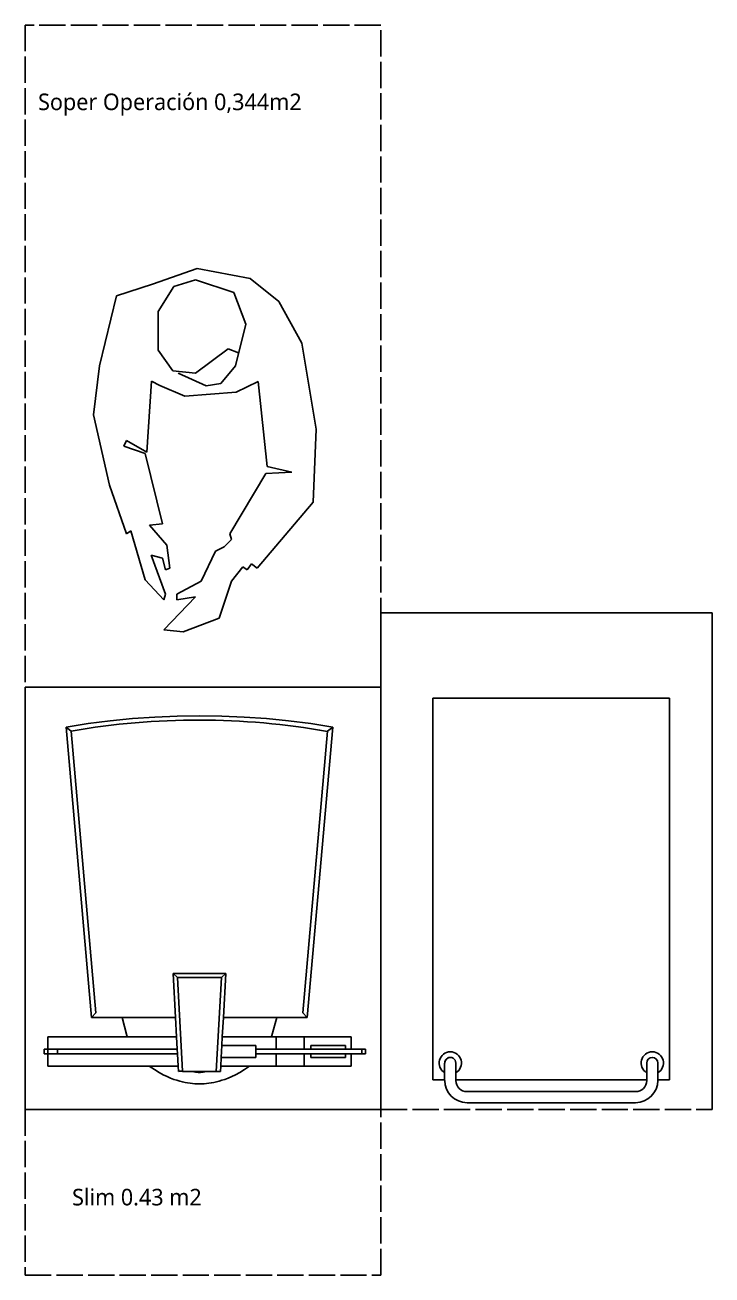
# Model space of a CAD drawing. Header units: millimetres. Extents: x 1816 to 16924, y 4087 to 23051.
# Drawn here: x 11818 to 12648, y 4090 to 5600 of the extents above; entities that cross this region are included whole.
import ezdxf

# ---------------------------------------------------------------- set-up
doc = ezdxf.new("R2010")
doc.units = ezdxf.units.MM
doc.header["$LTSCALE"] = 50
doc.linetypes.add('DASHED2', pattern=[0.762, 0.635, -0.127])
doc.linetypes.add('DASHEDX2', pattern=[3.048, 2.54, -0.508])
doc.layers.add('Edges', color=7, linetype='Continuous')
doc.layers.add('freecads.com', color=7, linetype='Continuous')
doc.styles.add('OpenSans', font='OpenSans-Regular.ttf')

# ---------------------------------------------------------------- blocks, each defined once
blk = doc.blocks.new('Weighing Scale pl')
for p, q in [((492.5, 705.3), (446.3, 176.9)), ((880.7, 705.3), (926.9, 176.9))]:
    blk.add_line(p, q)
blk.add_arc((688.1, 1546.8), 1390.6, 259.9864, 279.887)
at = {"layer": 'Edges'}
for p, q in [((402.1, 805.3), (402.1, 782.3)), ((402.1, 805.3), (490.3, 805.3)), ((490.3, 805.3), (490.3, 782.3)), ((542.7, 805.3), (490.3, 805.3)), ((542.7, 782.3), (542.7, 805.3)), ((542.7, 805.3), (592.4, 805.3)), ((592.4, 805.3), (646.7, 805.3)), ((654.9, 815), (645.3, 639)), ((646.7, 805.3), (645.8, 789)), ((647.2, 815), (646.7, 805.3)), ((647.2, 815), (654.9, 815)), ((654.9, 815), (674.3, 815)), ((674.3, 815), (698.9, 815)), ((718.3, 815), (698.9, 815)), ((718.3, 814.5), (718.3, 815)), ((724.4, 814.9), (718.3, 815)), ((724.4, 814.9), (718.3, 814.5)), ((727.9, 639), (718.3, 814.5)), ((726, 815), (724.4, 814.9)), ((726.5, 805.3), (726, 815)), ((727.8, 782.3), (726.5, 805.3)), ((726.5, 805.3), (780.7, 805.3)), ((780.7, 805.3), (971, 805.3)), ((971, 805.3), (971, 782.3)), ((375.1, 773.3), (375.1, 782.3)), ((375.1, 782.3), (382.1, 782.3)), ((382.1, 773.3), (382.1, 782.3)), ((382.1, 782.3), (402.1, 782.3)), ((412.4, 782.3), (402.1, 782.3)), ((412.4, 789), (412.4, 782.3)), ((477.6, 789), (412.4, 789)), ((477.6, 782.3), (412.4, 782.3)), ((477.6, 789), (477.6, 782.3)), ((490.3, 782.3), (477.6, 782.3)), ((542.7, 782.3), (490.3, 782.3)), ((580.6, 782.3), (542.7, 782.3)), ((580.6, 789), (580.6, 782.3)), ((580.6, 789), (645.8, 789)), ((580.6, 782.3), (580.6, 773.3)), ((645.8, 789), (644.5, 766.6)), ((953, 782.3), (727.8, 782.3)), ((728.2, 773.3), (727.8, 782.3)), ((953, 782.3), (953, 773.3)), ((953, 782.3), (971, 782.3)), ((971, 773.3), (971, 782.3)), ((971, 782.3), (978, 782.3)), ((978, 773.3), (978, 782.3)), ((382.1, 773.3), (375.1, 773.3)), ((402.1, 773.3), (382.1, 773.3)), ((402.1, 773.3), (402.1, 750.3)), ((402.1, 773.3), (412.4, 773.3)), ((402.1, 750.3), (490.3, 750.3)), ((412.4, 773.3), (412.4, 766.6)), ((412.4, 773.3), (477.6, 773.3)), ((412.4, 766.6), (477.6, 766.6)), ((477.6, 773.3), (477.6, 766.6)), ((477.6, 773.3), (490.3, 773.3)), ((490.3, 773.3), (490.3, 750.3)), ((490.3, 773.3), (542.7, 773.3)), ((542.7, 750.3), (490.3, 750.3)), ((542.7, 750.3), (542.7, 773.3)), ((542.7, 773.3), (580.6, 773.3)), ((542.7, 750.3), (551.9, 750.3)), ((550.6, 747.9), (551.9, 750.3)), ((643.7, 750.3), (551.9, 750.3)), ((580.6, 773.3), (580.6, 766.6)), ((644.5, 766.6), (580.6, 766.6)), ((643.7, 750.3), (641.7, 714.3)), ((644.5, 766.6), (643.7, 750.3)), ((728.2, 773.3), (953, 773.3)), ((729.5, 750.3), (728.2, 773.3)), ((731.5, 714.3), (729.5, 750.3)), ((821.2, 750.3), (729.5, 750.3)), ((821.2, 750.3), (822.6, 747.9)), ((821.2, 750.3), (971, 750.3)), ((971, 773.3), (953, 773.3)), ((971, 773.3), (971, 750.3)), ((971, 773.3), (978, 773.3)), ((541.6, 714.3), (550.6, 747.9)), ((822.6, 747.9), (831.6, 714.3)), ((484.3, 714.3), (436.6, 169.3)), ((484.3, 714.3), (541.6, 714.3)), ((492.5, 705.3), (484.3, 714.3)), ((541.6, 714.3), (641.7, 714.3)), ((641.7, 714.3), (637.2, 631.4)), ((731.5, 714.3), (831.6, 714.3)), ((736, 631.4), (731.5, 714.3)), ((888.9, 714.3), (831.6, 714.3)), ((888.9, 714.3), (880.7, 705.3)), ((936.6, 169.3), (888.9, 714.3)), ((645.3, 639), (637.2, 631.4)), ((645.3, 639), (727.9, 639)), ((736, 631.4), (727.9, 639)), ((637.2, 631.4), (736, 631.4)), ((436.6, 169.3), (446.3, 176.9)), ((436.6, 169.3), (477.9, 162.9)), ((895.2, 162.9), (936.6, 169.3)), ((936.6, 169.3), (926.9, 176.9)), ((477.9, 162.9), (519.5, 157.6)), ((519.5, 157.6), (561.1, 153.5)), ((561.1, 153.5), (602.9, 150.5)), ((602.9, 150.5), (644.7, 148.8)), ((644.7, 148.8), (686.6, 148.2)), ((686.6, 148.2), (728.4, 148.8)), ((728.4, 148.8), (770.3, 150.5)), ((770.3, 150.5), (812, 153.5)), ((812, 153.5), (853.7, 157.6)), ((853.7, 157.6), (895.2, 162.9))]:
    blk.add_line(p, q, dxfattribs=at)
for points in [[(592.4, 805.3), (602.1, 811.6), (610.8, 816.9), (618.8, 821.2), (626, 824.8), (632.6, 827.7), (638.7, 830), (644.3, 831.8), (649.7, 833.4), (654.8, 834.7), (659.7, 835.7), (664.4, 836.6), (669, 837.3), (673.5, 837.8), (677.9, 838.2), (682.3, 838.4), (686.6, 838.5), (690.9, 838.4), (695.2, 838.2), (699.6, 837.8), (704.1, 837.3), (708.7, 836.6), (713.5, 835.7), (718.4, 834.7), (723.5, 833.4), (728.8, 831.8), (734.5, 830), (740.6, 827.7), (747.2, 824.8), (754.4, 821.2), (762.3, 816.9), (771.1, 811.6), (780.7, 805.3)], [(698.9, 815), (697.6, 815.4), (696.2, 815.8), (694.8, 816.1), (693.2, 816.4), (691.6, 816.6), (690, 816.8), (688.3, 816.9), (686.6, 816.9), (684.9, 816.9), (683.2, 816.8), (681.6, 816.6), (679.9, 816.4), (678.4, 816.1), (676.9, 815.8), (675.6, 815.4), (674.3, 815)]]:
    blk.add_lwpolyline(points, dxfattribs=at)

msp = doc.modelspace()

# ---------------------------------------------------------------- linework, layer by layer
at = {"color": 3, "linetype": 'DASHED2'}
for p, q in [((12248, 5600.4), (11818, 5600.4)), ((11818, 5600.4), (11818, 4800.4)), ((12248, 4800.4), (12248, 5600.4)), ((11818, 4290.4), (11818, 4090.4)), ((12248, 4090.4), (12248, 4290.4)), ((12248, 4290.4), (12648, 4290.4)), ((11818, 4090.4), (12248, 4090.4))]:
    msp.add_line(p, q, dxfattribs=at)
at = {"color": 3}
for p, q in [((12248, 4290.4), (12248, 4890.4)), ((12248, 4890.4), (12648, 4890.4)), ((12648, 4890.4), (12648, 4290.4))]:
    msp.add_line(p, q, dxfattribs=at)
for p, q in [((12248, 4800.4), (11818, 4800.4)), ((11818, 4800.4), (11818, 4290.4)), ((12248, 4290.4), (12248, 4800.4)), ((11818, 4290.4), (12248, 4290.4)), ((12248, 4290.4), (12248, 4290.4))]:
    msp.add_line(p, q)
at = {"layer": 'freecads.com'}
for p, q in [((12025.8, 5306.3), (11972, 5287.3)), ((12089.9, 5294.2), (12025.8, 5306.3)), ((11972, 5287.3), (11928.6, 5273.4)), ((11998, 5284.6), (12024, 5292.5)), ((12024, 5292.5), (12070.1, 5277.2)), ((12124.6, 5266.5), (12089.9, 5294.2)), ((11928.6, 5273.4), (11907.8, 5188.5)), ((11978.9, 5254.4), (11998, 5284.6)), ((12070.1, 5277.2), (12084.9, 5238.9)), ((12152.3, 5216.2), (12124.6, 5266.5)), ((11978.9, 5207.6), (11978.9, 5254.4)), ((12084.9, 5238.9), (12072.3, 5188.8)), ((12169.7, 5112.3), (12152.3, 5216.2)), ((11996.6, 5182.8), (11978.9, 5207.6)), ((12063.6, 5209.4), (12024, 5179.8)), ((12075.8, 5204.2), (12063.6, 5209.4)), ((11907.8, 5188.5), (11900.9, 5129.6)), ((12024, 5179.8), (11996.6, 5182.8)), ((12037, 5164.5), (12003.1, 5179.9)), ((12072.3, 5188.8), (12054.7, 5167.4)), ((11965.1, 5084.5), (11970.7, 5170.3)), ((11970.7, 5170.3), (11980.9, 5164.9)), ((11980.9, 5164.9), (12011.2, 5151.9)), ((12054.7, 5167.4), (12037, 5164.5)), ((12073, 5156.7), (12099.6, 5169.6)), ((12099.6, 5169.6), (12110.7, 5067.2)), ((12011.2, 5151.9), (12073, 5156.7)), ((11900.9, 5129.6), (11920, 5044.7)), ((12166.2, 5023.9), (12169.7, 5112.3)), ((11937.3, 5091.5), (11940.8, 5098.4)), ((11963.3, 5082.8), (11937.3, 5091.5)), ((11940.8, 5098.4), (11965.1, 5084.5)), ((11984.1, 4997.9), (11963.3, 5082.8)), ((12109, 5058.5), (12065.6, 4985.8)), ((12140.2, 5060.3), (12109, 5058.5)), ((12110.7, 5067.2), (12140.2, 5060.3)), ((11920, 5044.7), (11940.8, 4985.8)), ((12098.6, 4944.2), (12166.2, 5023.9)), ((11940.8, 4985.8), (11946, 4989.2)), ((11946, 4989.2), (11963.3, 4930.3)), ((11968.5, 4996.2), (11984.1, 4997.9)), ((11989.3, 4971.9), (11968.5, 4996.2)), ((12065.6, 4985.8), (12067.4, 4978.8)), ((11992.8, 4944.2), (11989.3, 4971.9)), ((12058.7, 4970.2), (12048.3, 4965)), ((12067.4, 4978.8), (12058.7, 4970.2)), ((11987.6, 4913), (11970.3, 4959.8)), ((11970.3, 4959.8), (11984.1, 4956.3)), ((11984.1, 4956.3), (11987.6, 4942.4)), ((12048.3, 4965), (12031, 4928.6)), ((11987.6, 4942.4), (11992.8, 4944.2)), ((12067.4, 4928.6), (12081.2, 4945.9)), ((12081.2, 4945.9), (12086.4, 4942.4)), ((12086.4, 4942.4), (12091.7, 4949.4)), ((12091.7, 4949.4), (12098.6, 4944.2)), ((11963.3, 4930.3), (11985.9, 4906)), ((12031, 4928.6), (12001.5, 4913)), ((12052.6, 4884), (12067.4, 4928.6)), ((12024, 4909.5), (11985.8, 4869.6)), ((11985.9, 4906), (11987.6, 4913)), ((12001.5, 4913), (12001.5, 4906)), ((12001.5, 4906), (12024, 4909.5)), ((12008.9, 4867.2), (12052.6, 4884)), ((11985.8, 4869.6), (12008.9, 4867.2)), ((12596.8, 4787.2), (12310.8, 4787.2)), ((12310.8, 4787.2), (12310.8, 4326.3)), ((12596.8, 4326.3), (12596.8, 4787.2)), ((12325, 4346.5), (12325, 4325.4)), ((12338.5, 4346.5), (12338.5, 4325.4)), ((12569.1, 4346.5), (12569.1, 4325.4)), ((12582.6, 4346.5), (12582.6, 4325.4)), ((12596.8, 4326.3), (12596.8, 4346.5)), ((12325, 4326.3), (12310.8, 4326.3)), ((12569.1, 4326.3), (12338.5, 4326.3)), ((12596.8, 4326.3), (12582.6, 4326.3)), ((12596.8, 4326.3), (12582.6, 4326.3)), ((12596.8, 4326.3), (12590.1, 4326.3)), ((12596.8, 4326.3), (12596.8, 4333)), ((12555.6, 4312), (12352, 4312)), ((12555.6, 4298.5), (12352, 4298.5))]:
    msp.add_line(p, q, dxfattribs=at)
for centre, radius, start, end in [((12331.8, 4346.5), 13.5, 300, 240), ((12331.8, 4346.5), 6.73, 90, 180), ((12331.8, 4346.5), 6.73, 359.9999, 180), ((12575.8, 4346.5), 13.5, 300, 240), ((12575.8, 4346.5), 6.73, 0, 180), ((12352, 4325.4), 26.9, 180, 270), ((12352, 4325.4), 13.5, 180, 270), ((12555.6, 4325.4), 13.5, 270, 0), ((12555.6, 4325.4), 26.9, 270, 0)]:
    msp.add_arc(centre, radius, start, end, dxfattribs=at)

# ---------------------------------------------------------------- block references
at = {"xscale": 0.6441524776809083, "yscale": 0.6441524776809083, "zscale": 0.6441524776809083, "rotation": 180}
msp.add_blockref('Weighing Scale pl', (12471, 4861.4), dxfattribs=at)

# ---------------------------------------------------------------- texts
at = {"color": 3, "linetype": 'DASHEDX2', "insert": (11833.8, 5517.6), "char_height": 20, "attachment_point": 1, "style": 'OpenSans'}
msp.add_mtext_dynamic_manual_height_columns('Soper Operación 0,344m2', width=430, gutter_width=12.5, heights=[0], dxfattribs=at)
at = {"color": 3, "linetype": 'DASHED2', "insert": (11874.9, 4194.5), "char_height": 20, "attachment_point": 1, "style": 'OpenSans'}
msp.add_mtext_dynamic_manual_height_columns('Slim 0.43 m2', width=430, gutter_width=12.5, heights=[0], dxfattribs=at)

doc.saveas('drawing.dxf')
